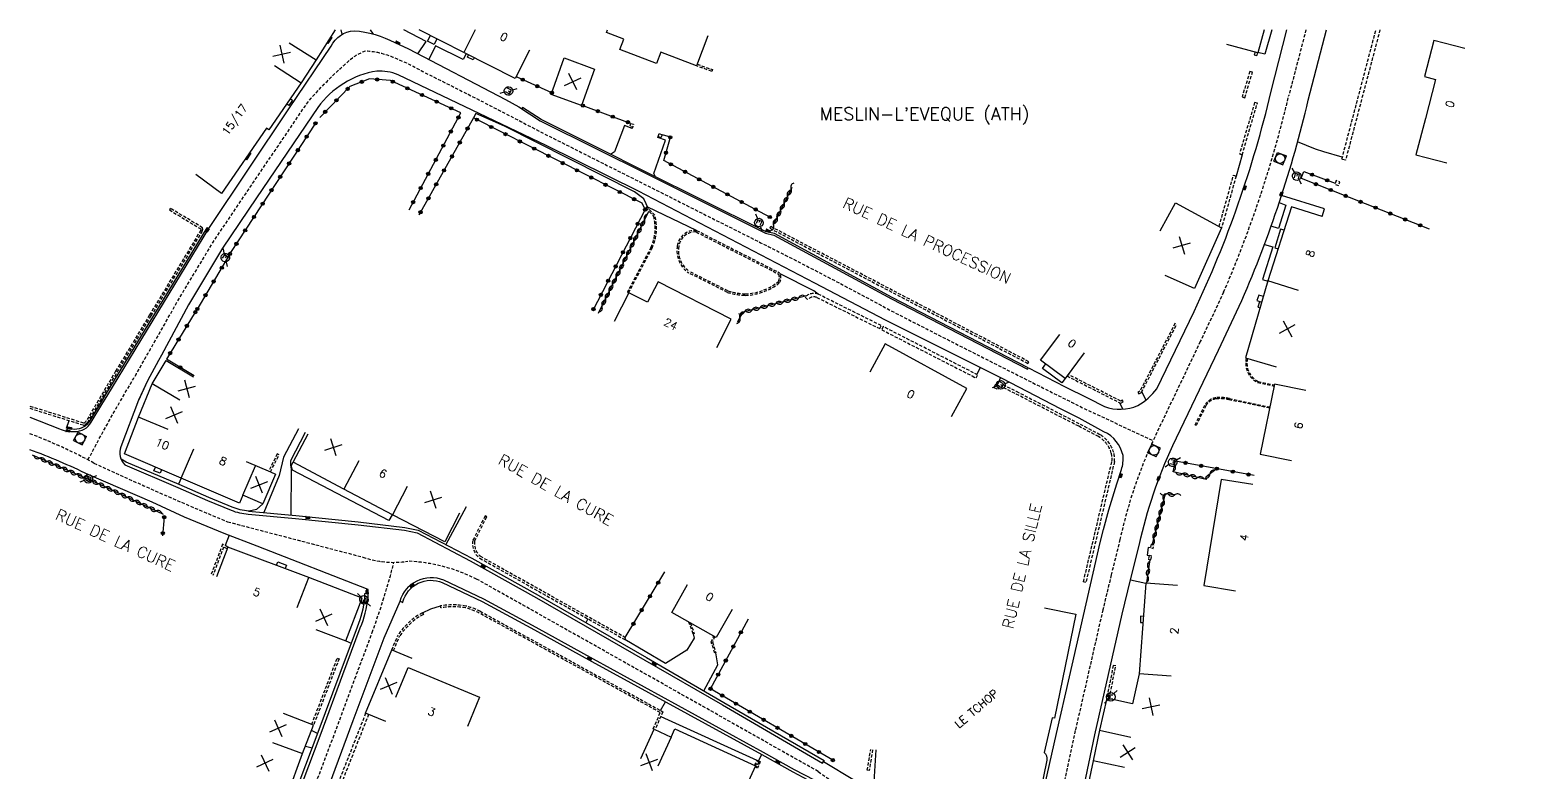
# Model space of a CAD drawing. Header units: millimetres. Extents: x 113000 to 114000, y 148263 to 149000.
# Drawn here: x 113000 to 113232.5, y 148884.1 to 149000 of the extents above; entities that cross this region are included whole.
import ezdxf
from ezdxf.enums import TextEntityAlignment as Align

# ---------------------------------------------------------------- set-up
doc = ezdxf.new("R2010")
doc.units = ezdxf.units.MM
doc.linetypes.add('DASHED', pattern=[0.75, 0.5, -0.25])
doc.layers.get('0').update_dxf_attribs({"linetype": 'CONTINUOUS'})
for name, color, linetype in [('W0001', 6, 'DASHED'), ('W0008', 7, 'CONTINUOUS'), ('W0100', 7, 'CONTINUOUS'), ('W0112', 1, 'DASHED'), ('W0211', 2, 'CONTINUOUS'), ('W0310', 3, 'CONTINUOUS'), ('W0322', 7, 'CONTINUOUS'), ('W0334', 7, 'CONTINUOUS'), ('W0400', 7, 'CONTINUOUS'), ('W0420', 7, 'CONTINUOUS'), ('W0471', 7, 'CONTINUOUS'), ('W0980', 7, 'CONTINUOUS'), ('W0984', 7, 'CONTINUOUS'), ('W0989', 7, 'CONTINUOUS'), ('W0991', 7, 'CONTINUOUS'), ('W1102', 7, 'CONTINUOUS')]:
    doc.layers.add(name, color=color, linetype=linetype)
doc.styles.get("Standard").update_dxf_attribs({"font": 'romans.shx', "width": 0.85})

# ---------------------------------------------------------------- blocks, each defined once
blk = doc.blocks.new('t991o')
at = {"color": 0, "linetype": 'Continuous'}
for p, q in [((-1, 1), (1, -1)), ((-1, -1), (1, 1))]:
    blk.add_line(p, q, dxfattribs=at)
blk = doc.blocks.new('t322o')
at = {"color": 0, "linetype": 'Continuous'}
for radius in [0.25, 0.15]:
    blk.add_circle((0, 0), radius, dxfattribs=at)
blk = doc.blocks.new('t310o')
at = {"color": 0, "linetype": 'Continuous'}
for centre, start, end in [((-0.5, 0.38), 216.8699, 323.1304), ((0.5, -0.37), 36.8699, 143.1303)]:
    blk.add_arc(centre, 0.625, start, end, dxfattribs=at)
blk = doc.blocks.new('T400')
for p, q in [((-0.15, 0.3), (0.15, 0.3)), ((-0.15, -0.25), (-0.15, 0.3)), ((-0.15, 0.15), (0.15, 0.15)), ((-0.15, 0), (0.15, 0)), ((0.15, 0.3), (0.15, -0.25)), ((-0.15, -0.15), (0.15, -0.15)), ((-0.15, -0.25), (-0.15, -0.3)), ((-0.15, -0.3), (0.15, -0.3)), ((0.15, -0.3), (0.15, -0.25))]:
    blk.add_line(p, q)
blk = doc.blocks.new('T471')
for p, q in [((-0.333334, 0.333334), (-0.333334, -0.333334)), ((-0.333334, 0.333334), (0.333334, 0.333334)), ((-0.333334, 0), (0, 0)), ((0.500001, 0.500001), (1.000002, 1.000002)), ((-0.500001, -0.500001), (-1.000002, -1.000002)), ((-0.333334, -0.333334), (0.333334, -0.333334))]:
    blk.add_line(p, q)
blk.add_ellipse((0, 0), major_axis=(0.471405, 0.471405), ratio=1, start_param=5.4977871438, end_param=11.780972451)
blk = doc.blocks.new('T420')
for p, q in [((0.75, 0.75), (-0.75, 0.75)), ((-0.75, 0.75), (-0.75, -0.75)), ((0.75, 0.75), (0.75, -0.75)), ((0.75, -0.75), (-0.75, -0.75))]:
    blk.add_line(p, q)
blk.add_ellipse((0, 0), major_axis=(-0.53, 0.53), ratio=1, start_param=3.926991, end_param=10.210176)

msp = doc.modelspace()

# ---------------------------------------------------------------- linework, layer by layer
at = {"layer": 'W0001'}
for points in [[(113199.3, 149000), (113196.63, 148989.76, -0.044174), (113186.45, 148959.04), (113182.8, 148951.32), (113175.69, 148936.42, 0.055945), (113170.26, 148920.42), (113168.89, 148914.89), (113167.58, 148909.45), (113163.28, 148890.58), (113161.38, 148881.64), (113159.7, 148873.75, 0.340955)], [(113000, 148936.95, -0.032732), (113010.03, 148932.36, 0.01085), (113030.9, 148923.19), (113052.04, 148917.67, 0.124071), (113059.03, 148917.03, -0.105841), (113069.79, 148914.24, -0.000615), (113123.14, 148884.19, 0.03324), (113134.72, 148876.94), (113165.96, 148872.95), (113182.81, 148870.88), (113223.04, 148865.91), (113246.95, 148863), (113284.05, 148858.43), (113308.66, 148855.41), (113343.93, 148851.08), (113345.41, 148850.87)], [(113035.37, 148846.02, -0.021653), (113036.63, 148854.83, -0.040464), (113041.78, 148874.67), (113047.37, 148889.48), (113050.78, 148898.67), (113053.48, 148905.89, 0.022289), (113056.88, 148916.85)]]:
    msp.add_lwpolyline(points, format="xyb", dxfattribs=at)
at = {"layer": 'W0001', "flags": 128}
msp.add_lwpolyline([(113009.09, 148932.86, -0.014557), (113016.21, 148945.52, 0.001222), (113023.27, 148957.95), (113028.63, 148966.83), (113033.94, 148974.73), (113043.55, 148988.88, -0.035671), (113050.38, 148995.62, -0.06584), (113052.43, 148996.71, -0.101604), (113057.26, 148995.49, -0.040455), (113061.36, 148993.49, -0.005906), (113080.18, 148983.85), (113114.14, 148966.76, -0.008517), (113134.43, 148956.18, 0.002967), (113164.59, 148940.91), (113175.43, 148935.85)], format="xyb", dxfattribs=at)
at = {"layer": 'W0008'}
for points in [[(113000, 148939.51), (113004.64, 148937.68, 0.11491), (113007, 148937.3, 0.283805), (113009.61, 148938.74), (113011.42, 148941.76), (113012.01, 148942.74), (113027.94, 148968.95), (113040.48, 148987.65), (113047.07, 148997.42, -0.27262), (113050.65, 148999.86, -0.099614), (113057, 148997.99), (113059.13, 148997.01), (113074.27, 148989.14), (113076.38, 148987.98), (113079.73, 148985.78), (113088.59, 148981.35), (113096.16, 148977.59), (113114.17, 148968.63), (113114.92, 148968.25), (113116.22, 148967.96), (113134.57, 148958), (113149.55, 148950.25), (113155.84, 148947.01), (113155.95, 148947.21), (113161.57, 148944.3), (113165.31, 148942.48), (113167.83, 148941.16, 0.184754), (113173.06, 148941.34, 0.102598), (113176.02, 148943.96), (113181.84, 148956.03, 0.05255), (113193.83, 148990.22), (113196.31, 149000)], [(113346.48, 148854.15), (113340.4, 148854.65), (113333.4, 148855.51), (113309.04, 148858.51), (113284.43, 148861.53), (113247.33, 148866.11), (113223.41, 148869.02), (113183.19, 148873.98), (113166.25, 148876.07, -0.0692), (113165.08, 148876.3, -0.32237), (113163.92, 148878.53), (113164.44, 148880.99), (113166.33, 148889.91), (113170.62, 148908.74), (113171.92, 148914.15), (113173.31, 148919.71, -0.056096), (113178.52, 148935.09), (113185.62, 148949.97), (113189.3, 148957.75, 0.044195), (113199.67, 148989.01), (113202.53, 149000)], [(113158.54, 148882.08), (113160.35, 148890.15), (113162.36, 148898.96), (113167.17, 148919.96), (113167.69, 148921.98), (113168.53, 148925.03), (113169.77, 148929.1), (113170.5, 148931.34, 0.087405), (113170.74, 148933.53, 0.234499), (113167.76, 148937.25), (113163.86, 148939.34), (113160.96, 148940.82), (113151.87, 148945.54), (113133.66, 148954.69), (113122.61, 148960.45), (113095.07, 148974.78), (113080.63, 148981.92), (113057.51, 148992.98, 0.109008), (113054.2, 148993.55, 0.199819), (113044.99, 148987.87), (113035.4, 148973.75), (113030.11, 148965.89), (113024.8, 148957.08), (113020.58, 148949.2), (113020.12, 148948.39), (113018.4, 148945.19), (113017, 148942.18), (113014.21, 148934.9, 0.279352), (113014.85, 148932.07), (113023.14, 148928.54), (113027.77, 148926.53), (113031.44, 148925, 0.078647), (113034.12, 148924.38), (113041.51, 148923.71), (113051.26, 148922.73), (113058.51, 148921.86), (113060.48, 148921.46), (113068.8, 148917.09), (113079.16, 148911.31), (113096.08, 148901.58), (113108.18, 148894.59), (113123.82, 148885.5), (113123.98, 148885.78), (113128.79, 148882.86, 0.234668)], [(113029.12, 148853.96, 0.2175), (113030.85, 148853.95, 0.081594), (113032.6, 148856.14), (113037.64, 148869.38), (113045.49, 148890.18), (113048.9, 148899.37), (113051.62, 148906.63, 0.069526), (113052.84, 148911.33), (113052.83, 148912.6), (113035.51, 148919.38), (113030.36, 148921.38), (113024.17, 148923.93), (113019.09, 148926.23), (113009.2, 148930.51, 0.02844), (113000, 148934.43)], [(113045.93, 148879.79), (113050.51, 148892.18), (113055.35, 148905.05), (113057.85, 148910.82, -0.450876), (113064.61, 148914.11), (113070.85, 148911.15), (113079.01, 148906.72), (113087.97, 148901.78), (113114.52, 148887.24), (113119.37, 148884.52), (113122.49, 148882.88)]]:
    msp.add_lwpolyline(points, format="xyb", dxfattribs=at)
for points in [[(113048.78, 148999.29), (113048.64, 149000)], [(113053.7, 148999.3), (113053.19, 149000)], [(113041.96, 148937.69), (113039.64, 148933.27), (113038.96, 148930.4), (113036.55, 148924.62)], [(113043.03, 148937.12), (113040.71, 148932.72), (113040.7, 148932.05), (113040.81, 148931.4), (113040.79, 148924.24)]]:
    msp.add_lwpolyline(points, dxfattribs=at)
at = {"layer": 'W0008', "flags": 128}
msp.add_lwpolyline([(113064.98, 148919.61), (113068.21, 148925.56)], dxfattribs=at)
at = {"layer": 'W0100'}
for points in [[(113047.69, 149000), (113044.73, 148995.29), (113042.41, 148991.71), (113037.34, 148984.37), (113036.96, 148984.63), (113029.93, 148974.44), (113025.92, 148977.43)], [(113046.99, 148998.9), (113047.15, 148998.8), (113046.55, 148997.85), (113046.4, 148997.94)], [(113078.06, 148996.84), (113075.81, 148992.38), (113067.78, 148996.44), (113060.79, 149000)], [(113105.89, 148999.05), (113104.12, 148994.37), (113098.54, 148996.49), (113097.87, 148994.73), (113092.15, 148996.9), (113092.77, 148998.54), (113090.05, 148999.58), (113090.21, 149000)], [(113192.76, 149000), (113191.79, 148996.39), (113186.96, 148997.7)], [(113224.09, 148997.08), (113219.25, 148998.33), (113217.8, 148992.72), (113219.55, 148992.26), (113217.97, 148986.17), (113216.47, 148980.5), (113221.31, 148979.21)], [(113178.95, 148972.98), (113186.13, 148969.06), (113181.9, 148959.61), (113177.34, 148961.65)], [(113201.82, 148970.87), (113197.06, 148972.38), (113193.37, 148960.78), (113189.86, 148948.76), (113194.65, 148947.36)], [(113107.29, 148950.38), (113109.56, 148954.84), (113098.12, 148960.66), (113096.48, 148957.45), (113093.56, 148958.94), (113091.29, 148954.48)], [(113164.69, 148949.58), (113161.69, 148945.58), (113157.87, 148948.44), (113160.86, 148952.44)], [(113143.95, 148939.62), (113146.35, 148944.01), (113133.6, 148950.96), (113131.21, 148946.57)], [(113033.81, 148932.59), (113037.58, 148930.98), (113038.4, 148930.61), (113036.41, 148925.99), (113033.3, 148927.32), (113032.77, 148926.09), (113023.65, 148930), (113014.8, 148933.77), (113016.98, 148939.52), (113019.13, 148944.75), (113021.3, 148948.38), (113025.59, 148945.81)], [(113199.29, 148943.68), (113194.39, 148944.69), (113192.14, 148933.75), (113197.03, 148932.74)], [(113067.1, 148924.51), (113064.81, 148920.07), (113056.65, 148924.27), (113049.05, 148928.3), (113041.13, 148932.48), (113043.46, 148936.9)], [(113191, 148929), (113186.06, 148929.8), (113183.36, 148913.22), (113188.3, 148912.42)], [(113044.7, 148906.36), (113049.38, 148904.59), (113051.9, 148911.24), (113043.56, 148914.49), (113030.94, 148919.25), (113029.18, 148914.57)], [(113109.67, 148909.5), (113107.22, 148905.14), (113100.25, 148909.05), (113102.7, 148913.41)], [(113179.26, 148913.24), (113174.28, 148913.6), (113173.25, 148899.45), (113172.21, 148894.77), (113168.2, 148895.66), (113167.08, 148890.63), (113166.06, 148885.87), (113164.76, 148879.74), (113164.79, 148879.45), (113166.31, 148877.26), (113166.61, 148877.1), (113176.24, 148875.84), (113176.33, 148876.73), (113181.41, 148876.21), (113181.34, 148875.54), (113198.81, 148873.41), (113199.41, 148878.37)], [(113055.6, 148891.99), (113052.45, 148893.29), (113056.53, 148903.19), (113059.69, 148901.89)], [(113057.18, 148895.82), (113059.09, 148900.44), (113070.25, 148895.83), (113068.34, 148891.21)], [(113021.15, 148866.96), (113018.77, 148862.56), (113030.87, 148856.02), (113036.69, 148871.17), (113040.27, 148880.55), (113042.61, 148887.01), (113044.32, 148891.45), (113039.65, 148893.24)], [(113095.43, 148886.25), (113097.5, 148890.8), (113100.17, 148889.58), (113100.75, 148890.85), (113113.33, 148885.11), (113111.65, 148881.43), (113116.78, 148879.09), (113114.71, 148874.54)]]:
    msp.add_lwpolyline(points, dxfattribs=at)
msp.add_lwpolyline([(113088.21, 148993.86), (113086.16, 148988.17), (113081.41, 148989.91), (113083.46, 148995.6)], close=True, dxfattribs=at)
msp.add_lwpolyline([(113158.47, 148909.76), (113163.36, 148908.75), (113160.02, 148892.53), (113159.68, 148892.57), (113158.4, 148887.19, -0.284153), (113158.82, 148885.95), (113157.77, 148880.88), (113131.85, 148882.6), (113132.18, 148887.59)], format="xyb", dxfattribs=at)
at = {"layer": 'W0112'}
for points in [[(113210.86, 149000), (113205.49, 148979.64), (113204.91, 148979.8), (113210.24, 149000)], [(113191.37, 148996.51), (113191.24, 148996.09), (113191.65, 148995.96), (113191.79, 148996.39)], [(113104.22, 148994.65), (113106.6, 148993.78), (113106.5, 148993.5), (113104.12, 148994.37)], [(113185.74, 148969.27), (113187.98, 148977.28), (113188.39, 148977.16), (113186.13, 148969.06)], [(113000, 148940.91), (113008.38, 148938.29), (113008.63, 148938.28), (113009.02, 148938.66), (113010.98, 148942.01), (113013.67, 148946.56), (113018.97, 148955.32), (113027, 148968.6), (113027.05, 148968.88), (113026.99, 148969.09), (113021.96, 148972.13), (113021.81, 148971.87), (113026.73, 148968.9), (113026.74, 148968.86), (113026.71, 148968.71), (113018.71, 148955.48), (113013.41, 148946.71), (113010.72, 148942.16), (113008.78, 148938.85), (113008.51, 148938.58), (113008.43, 148938.59), (113000, 148941.23)], [(113178.87, 148954.18), (113173.38, 148943.6), (113173.03, 148943.41), (113173.18, 148943.14), (113173.6, 148943.38), (113179.14, 148954.04)], [(113161.97, 148945.95), (113170.37, 148941.7), (113170.78, 148941.9), (113170.64, 148942.17), (113170.38, 148942.04), (113162.15, 148946.19)], [(113037.58, 148930.98), (113038.93, 148933.65), (113038.66, 148933.78), (113037.3, 148931.1)], [(113030.94, 148919.25), (113030.11, 148919.67), (113028.31, 148914.9)], [(113030.84, 148918.97), (113030.27, 148919.25), (113028.59, 148914.79)], [(113103.15, 148907.42), (113103.76, 148905.76), (113103.62, 148905.7), (113102.95, 148907.53)], [(113106.95, 148905.29), (113106.61, 148904.42), (113107.14, 148902.72), (113106.98, 148902.67), (113106.43, 148904.42), (113106.8, 148905.37)], [(113044.04, 148891.56), (113048.03, 148901.92), (113048.31, 148901.81), (113044.32, 148891.45)], [(113168.58, 148895.57), (113169.6, 148900.69), (113169.21, 148900.76), (113168.2, 148895.66)], [(113131.63, 148887.6), (113131.09, 148884.34), (113130.8, 148884.39), (113131.33, 148887.65)], [(113113.21, 148885.17), (113113.57, 148885.97), (113114.09, 148885.76), (113113.63, 148884.73), (113113.24, 148884.91)]]:
    msp.add_lwpolyline(points, dxfattribs=at)
for points in [[(113190.94, 148993.36), (113190.53, 148993.48), (113189.34, 148989.52), (113189.76, 148989.4)], [(113191.29, 148988.65), (113188.93, 148980.61), (113189.34, 148980.49), (113191.71, 148988.52)], [(113098.57, 148983.15), (113098.12, 148983.33), (113098.3, 148983.79), (113098.76, 148983.61)], [(113156.02, 148948.18), (113115.7, 148969.29), (113115.56, 148969.03), (113155.88, 148947.91)], [(113133.05, 148953.16), (113147.16, 148945.96), (113147.78, 148945.64), (113148.03, 148946.11), (113147.4, 148946.44), (113133.3, 148953.65)], [(113151.44, 148944.36), (113150.81, 148944.66), (113150.58, 148944.17), (113151.21, 148943.87)], [(113174.81, 148917.92), (113174.67, 148917.33), (113175.08, 148917.24), (113175.21, 148917.82)], [(113113.33, 148885.05), (113113.65, 148885.76), (113113.87, 148885.67), (113113.55, 148884.95)]]:
    msp.add_lwpolyline(points, close=True, dxfattribs=at)
at = {"layer": 'W0112', "flags": 128}
for points in [[(113093.88, 148985.39), (113094.31, 148985.24), (113094.14, 148984.77), (113093.71, 148984.93)], [(113204.01, 148976.46), (113203.8, 148975.88), (113204.37, 148975.68), (113204.58, 148976.25)], [(113175.15, 148919.71), (113175.02, 148919.13), (113175.42, 148919.04), (113175.56, 148919.61)]]:
    msp.add_lwpolyline(points, close=True, dxfattribs=at)
at = {"layer": 'W0112'}
for points in [[(113096.22, 148972.18), (113097.41, 148970.93, -0.17831), (113097, 148966.02), (113093.34, 148959.05), (113093.53, 148958.95), (113097.18, 148965.92, 0.180355), (113097.6, 148971.04), (113096.38, 148972.33)], [(113104.06, 148968.43), (113116.94, 148961.87, -0.245336), (113116.91, 148960.68, -0.162822), (113111.74, 148958.78, -0.060155), (113109.03, 148959.22), (113103.04, 148962.25, -0.293634), (113101.36, 148966.18, -0.400066)], [(113121.49, 148957.88, -0.305494), (113122.9, 148958.22), (113132.74, 148953.34), (113132.97, 148953.82), (113123.12, 148958.72, 0.309922), (113121.09, 148958.25)], [(113164.56, 148913.82), (113169, 148932.65, 0.093444), (113168.9, 148933.9, 0.191353), (113166.93, 148936.48), (113163.83, 148938.09), (113153.88, 148943.21), (113151.79, 148944.26), (113151.97, 148944.61), (113154.06, 148943.56), (113164.02, 148938.44), (113167.12, 148936.82, -0.192065), (113169.28, 148934, -0.095269), (113169.39, 148932.58), (113164.95, 148913.73)], [(113071.11, 148924.11), (113069.18, 148920.25, 0.272022), (113070.28, 148917.49), (113092.91, 148904.81), (113093.06, 148905.07), (113070.45, 148917.75, -0.265117), (113069.47, 148920.16), (113071.37, 148923.97)]]:
    msp.add_lwpolyline(points, format="xyb", close=True, dxfattribs=at)
for points in [[(113104.13, 148968.67), (113117.11, 148962.05, -0.268601), (113117.1, 148960.52, -0.164398), (113111.74, 148958.54, -0.060822), (113108.95, 148959), (113102.91, 148962.04, -0.294254), (113101.12, 148966.22, -0.404663), (113104.13, 148968.67)], [(113189.97, 148948.73, 0.343252), (113191.77, 148944.93), (113194.32, 148944.37)], [(113190.15, 148948.67, 0.340231), (113191.83, 148945.1), (113194.36, 148944.55)], [(113193.61, 148940.93), (113187.31, 148942.23, 0.090096), (113185.26, 148942.38, 0.228422), (113183.67, 148941.31), (113182.16, 148938.23), (113181.99, 148938.31), (113183.51, 148941.39, -0.22951), (113185.24, 148942.56, -0.090221), (113187.35, 148942.41), (113193.65, 148941.11)], [(113097.5, 148890.8), (113097.38, 148890.86), (113098.47, 148893.4), (113070.2, 148908.94, 0.05258), (113068.05, 148909.74, 0.087257), (113064.19, 148909.74), (113064.14, 148910.04, -0.08751), (113068.11, 148910.03, -0.052976), (113070.34, 148909.21), (113098.86, 148893.53), (113097.65, 148890.73)], [(113056.53, 148903.19), (113057.5, 148905.45, -0.133315), (113061.33, 148908.98), (113061.47, 148908.71)], [(113056.81, 148903.07), (113057.76, 148905.31, -0.132693), (113061.47, 148908.71, -0.132693)], [(113052.45, 148893.29), (113046.84, 148879.06), (113045.93, 148879.35), (113043.24, 148870.51), (113042.31, 148867.24), (113041.01, 148855.19), (113041.01, 148854.31), (113041.04, 148853.51), (113049, 148817.84, 0.139788), (113049.5, 148816.64), (113054.16, 148813.08), (113054.84, 148813.04)], [(113052.91, 148893.1), (113047.13, 148878.44), (113046.15, 148878.76), (113043.72, 148870.38), (113042.8, 148867.15), (113041.51, 148855.16), (113041.51, 148854.32), (113041.54, 148853.58), (113049.5, 148817.92, 0.135117), (113049.85, 148816.99), (113054.34, 148813.57), (113054.91, 148813.54)]]:
    msp.add_lwpolyline(points, format="xyb", dxfattribs=at)
at = {"layer": 'W0211'}
msp.add_lwpolyline([(113096.65, 148972.04), (113095.92, 148973.6), (113094.45, 148974.71), (113074.16, 148984.94), (113069.67, 148986.91), (113069.29, 148986.24)], dxfattribs=at)
at = {"layer": 'W0310'}
for points in [[(113116.16, 148969.55), (113119.05, 148975.45)], [(113088.82, 148955.74), (113096.69, 148971.69)], [(113121.35, 148958.48), (113111.36, 148955.91), (113110.49, 148954.29)], [(113020.89, 148924.35), (113011.01, 148929), (113000.41, 148933.61)], [(113185.29, 148931.38), (113183.66, 148930.14), (113183.71, 148929.79), (113178.55, 148930.99), (113178.95, 148932.66)], [(113178.79, 148927.37), (113177.32, 148927.57), (113175.29, 148919.68)], [(113174.9, 148917.28), (113174.4, 148913.67)]]:
    msp.add_lwpolyline(points, dxfattribs=at)
at = {"layer": 'W0322'}
for points in [[(113059.23, 148971.89), (113067.33, 148987.05), (113056.33, 148992.06), (113053.04, 148992.35), (113049.99, 148991.12), (113045.28, 148986.32)], [(113081.54, 148990.17), (113076.12, 148992.6)], [(113086.37, 148988.16), (113093.75, 148985.44)], [(113044.61, 148985.4), (113031.37, 148965.21)], [(113096.1, 148971.92), (113095.64, 148972.91), (113069.29, 148986.24), (113060.77, 148971.04)], [(113115.58, 148970.77), (113099.04, 148979.58), (113100.04, 148983.25), (113098.82, 148983.62)], [(113198.53, 148976.82), (113198.95, 148977.85), (113203.86, 148976.04)], [(113198.53, 148976.82), (113218.57, 148968.91)], [(113096.1, 148971.92), (113087.92, 148956.18)], [(113031.27, 148965.01), (113026.09, 148956.29)], [(113025.85, 148955.91), (113021.37, 148948.6)], [(113191.22, 148930.4), (113178.95, 148932.66)], [(113021, 148923.9), (113020.75, 148920.97)], [(113092.97, 148905.12), (113099.18, 148915.39)], [(113106.32, 148897.12), (113112.22, 148908.06)], [(113125.41, 148885.98), (113106.32, 148897.12)]]:
    msp.add_lwpolyline(points, dxfattribs=at)
at = {"layer": 'W0322', "flags": 128}
msp.add_lwpolyline([(113025.68, 148945.95), (113021.37, 148948.6)], dxfattribs=at)
at = {"layer": 'W0334'}
for points in [[(113060.62, 148996.23), (113061.88, 148998.19), (113058.43, 149000)], [(113063.59, 148998.58), (113063.13, 148997.69), (113062.12, 148998.22), (113062.56, 148999.1)], [(113193.95, 149000), (113192.86, 148996.17), (113191.8, 148996.46)], [(113068.15, 148996.26), (113067.69, 148995.35), (113063.38, 148997.49), (113062.34, 148995.34)], [(113069.38, 148995.63), (113069.22, 148995.33), (113068.35, 148995.72), (113068.52, 148996.07)], [(113040.7, 148989.23), (113041.02, 148989), (113040.44, 148988.18), (113040.13, 148988.4)], [(113155.94, 148947.21), (113149.65, 148950.45), (113134.67, 148958.2), (113116.3, 148968.17), (113115, 148968.47), (113114.27, 148968.83), (113096.26, 148977.79), (113088.69, 148981.55), (113079.85, 148985.98), (113076.95, 148987.87), (113076.86, 148987.71)], [(113094.14, 148984.77), (113094.06, 148984.58), (113092.87, 148985.04), (113091.34, 148980.96), (113090.7, 148980.55)], [(113097.74, 148977.06), (113097.48, 148977.57), (113099.28, 148982.75), (113098.06, 148983.16), (113098.12, 148983.33)], [(113204.98, 148980.09), (113202.09, 148980.94), (113200.78, 148981.34), (113198, 148982.5)], [(113034.36, 148980.85), (113034.51, 148980.75), (113033.87, 148979.71), (113033.66, 148979.85)], [(113189.34, 148980.49), (113188.39, 148977.16)], [(113195.13, 148973.02), (113196.14, 148972.63), (113195.03, 148968.99), (113193.86, 148969.34)], [(113201.82, 148970.87), (113202.2, 148972.05), (113195.5, 148974.15)], [(113104.13, 148968.67), (113096.54, 148972.28)], [(113195.89, 148968.72), (113195.34, 148968.89), (113194.45, 148965.98), (113194.97, 148965.81)], [(113192.82, 148966.48), (113194.11, 148966.13), (113192.51, 148961.02), (113193.37, 148960.77)], [(113123.12, 148958.72), (113122.45, 148959.24), (113117.18, 148961.92)], [(113192.66, 148958.35), (113191.92, 148958.57), (113191.65, 148957.71), (113192.41, 148957.49)], [(113192.39, 148957.43), (113192.05, 148957.53), (113191.8, 148956.67), (113192.14, 148956.57)], [(113148.4, 148947.29), (113147.92, 148946.17)], [(113161.69, 148945.58), (113161.17, 148944.87), (113158.15, 148947.12), (113158.68, 148947.83)], [(113018.35, 148945.1), (113016.96, 148942.1)], [(113151.58, 148945.69), (113151.09, 148944.53)], [(113173.65, 148943.48), (113174.29, 148942.18)], [(113170.72, 148940.78), (113170.26, 148941.76)], [(113020.58, 148931.31), (113020.35, 148930.78), (113019.38, 148931.15), (113019.62, 148931.72)], [(113056.6, 148924.29), (113056.08, 148923.4), (113041.04, 148931.26), (113040.81, 148931.93), (113041.13, 148932.48)], [(113023.66, 148929.99), (113023.23, 148929.04)], [(113031.13, 148921.08), (113030.49, 148919.48)], [(113038.51, 148916.39), (113038.72, 148916.94), (113040.09, 148916.43), (113039.88, 148915.88)], [(113175.02, 148919.13), (113174.67, 148919.18), (113174.49, 148917.96), (113174.81, 148917.92)], [(113171.92, 148914.14), (113174.28, 148913.6)], [(113061.33, 148908.98), (113062.65, 148909.59), (113064.14, 148910.04)], [(113087.15, 148908.04), (113086.85, 148907.42)], [(113173.9, 148908.39), (113173.47, 148908.43), (113173.44, 148907.47), (113173.83, 148907.44)], [(113103.62, 148905.7), (113103.75, 148905.03), (113102.63, 148903.13), (113099.26, 148901.08), (113092.91, 148904.81)], [(113049.38, 148904.59), (113050.2, 148904.22)], [(113105.28, 148896.8), (113107.46, 148900.86), (113107.14, 148902.72)], [(113098.52, 148893.72), (113099.29, 148895.08)], [(113098.54, 148892.8), (113113.57, 148885.97)], [(113044.95, 148890.12), (113043.99, 148890.6)], [(113044.08, 148887.82), (113043.04, 148888.12)], [(113113.79, 148885.88), (113114.33, 148886.85)]]:
    msp.add_lwpolyline(points, dxfattribs=at)
for points in [[(113027.93, 148968.93), (113027.67, 148969.09), (113011.74, 148942.9), (113011.16, 148941.91), (113009.35, 148938.9, -0.261132), (113007, 148937.61), (113005.73, 148937.82), (113006.14, 148938.99)], [(113036.41, 148925.99), (113035.41, 148925.08), (113034.28, 148924.86), (113034.16, 148924.87, -0.078572), (113031.63, 148925.46), (113027.97, 148926.99), (113023.33, 148929), (113015.06, 148932.52), (113014.27, 148932.96)]]:
    msp.add_lwpolyline(points, format="xyb", dxfattribs=at)
at = {"layer": 'W0334', "flags": 128}
msp.add_lwpolyline([(113034.16, 148924.87), (113041.56, 148924.17), (113051.31, 148923.19), (113058.58, 148922.32), (113060.64, 148921.89), (113069.02, 148917.49), (113079.39, 148911.71), (113096.31, 148901.98), (113108.41, 148894.99), (113124.05, 148885.9), (113123.98, 148885.78)], dxfattribs=at)
for points in [[(113057.84, 148910.79), (113058.24, 148910.61), (113058.27, 148910.67, -0.45216), (113064.43, 148913.71), (113070.65, 148910.76), (113078.8, 148906.34), (113087.76, 148901.39), (113114.31, 148886.86), (113119.16, 148884.14), (113122.28, 148882.49), (113122.35, 148882.63)], [(113025.7, 148856), (113025.93, 148856.37), (113029.35, 148854.39, 0.201994), (113030.58, 148854.36, 0.078059), (113032.16, 148856.34), (113037.19, 148869.55), (113045.04, 148890.35), (113048.45, 148899.54), (113051.17, 148906.81, 0.069093), (113052.35, 148911.36), (113052.35, 148912.01), (113052.83, 148912.02)]]:
    msp.add_lwpolyline(points, format="xyb", dxfattribs=at)
at = {"layer": 'W1102'}
for p, q in [((113069.58, 149000), (113067.78, 148996.44)), ((113040.5, 148997.94), (113044.73, 148995.29)), ((113038.22, 148994.44), (113042.41, 148991.71)), ((113198.14, 148959.27), (113193.37, 148960.78)), ((113023.46, 148942.15), (113019.13, 148944.75)), ((113021.6, 148937.62), (113016.98, 148939.52)), ((113051.4, 148932.72), (113049.05, 148928.3)), ((113058.94, 148928.72), (113056.65, 148924.27)), ((113041.74, 148909.83), (113043.56, 148914.49)), ((113178.24, 148899.08), (113173.25, 148899.45)), ((113037.92, 148888.72), (113042.61, 148887.01)), ((113170.94, 148884.81), (113166.06, 148885.87))]:
    msp.add_line(p, q, dxfattribs=at)
at = {"layer": 'W1102', "flags": 128}
for points in [[(113176.55, 148968.59), (113178.95, 148972.98)], [(113023.65, 148930), (113025.62, 148934.6)], [(113033.3, 148927.32), (113035.26, 148931.92)], [(113100.17, 148889.58), (113098.1, 148885.04)], [(113167.08, 148890.63), (113171.97, 148889.57)]]:
    msp.add_lwpolyline(points, dxfattribs=at)

# ---------------------------------------------------------------- block references
at = {"layer": 'W0310'}
for p, rotation in [((113118.36, 148974.04), 63.8839202229012), ((113118.91, 148975.16), 63.8839202229012), ((113117.26, 148971.8), 63.8839202229012), ((113117.81, 148972.92), 63.8839202229012), ((113096.01, 148970.31), 63.71854464446432), ((113116.16, 148969.55), 63.8839202229012), ((113116.71, 148970.68), 63.8839202229012), ((113094.91, 148968.07), 63.71854464446432), ((113095.46, 148969.19), 63.71854464446432), ((113093.24, 148964.71), 63.71854464446432), ((113093.8, 148965.83), 63.71854464446432), ((113094.35, 148966.95), 63.71854464446432), ((113092.14, 148962.47), 63.71854464446432), ((113092.69, 148963.59), 63.71854464446432), ((113091.03, 148960.22), 63.71854464446432), ((113091.58, 148961.34), 63.71854464446432), ((113089.92, 148957.98), 63.71854464446432), ((113090.48, 148959.1), 63.71854464446432), ((113089.37, 148956.86), 63.71854464446432), ((113111.63, 148955.98), 194.450870693608), ((113112.84, 148956.29), 194.450870693608), ((113114.05, 148956.6), 194.450870693608), ((113115.26, 148956.91), 194.450870693608), ((113116.47, 148957.22), 194.450870693608), ((113117.69, 148957.54), 194.450870693608), ((113118.9, 148957.85), 194.450870693608), ((113120.11, 148958.16), 194.450870693608), ((113110.9, 148955.05), 241.627105987621), ((113001.54, 148933.12), 156.501868869762), ((113002.68, 148932.62), 156.501868869762), ((113003.83, 148932.12), 156.501868869762), ((113004.98, 148931.62), 156.501868869762), ((113006.12, 148931.12), 156.501868869762), ((113007.27, 148930.62), 156.501868869762), ((113178.8, 148932.02), 76.4634234116135), ((113179.96, 148930.66), 166.963540170159), ((113181.18, 148930.38), 166.963540170159), ((113184.3, 148930.62), 217.188247849391), ((113008.41, 148930.13), 156.501868869762), ((113009.56, 148929.63), 156.501868869762), ((113010.71, 148929.13), 156.501868869762), ((113011.84, 148928.61), 154.800328848553), ((113012.97, 148928.07), 154.800328848553), ((113182.39, 148930.1), 166.963540170159), ((113014.1, 148927.54), 154.800328848553), ((113015.24, 148927.01), 154.800328848553), ((113016.37, 148926.48), 154.800328848553), ((113017.5, 148925.95), 154.800328848553), ((113176.75, 148925.37), 255.589129646719), ((113177.55, 148927.54), 172.222660707071), ((113177.07, 148926.58), 255.589129646719), ((113178.79, 148927.37), 172.222660707071), ((113018.63, 148925.41), 154.800328848553), ((113019.76, 148924.88), 154.800328848553), ((113176.13, 148922.95), 255.589129646719), ((113176.44, 148924.16), 255.589129646719), ((113175.51, 148920.53), 255.589129646719), ((113175.82, 148921.74), 255.589129646719), ((113174.71, 148915.96), 262.160378444004), ((113174.54, 148914.72), 262.160378444004)]:
    msp.add_blockref('t310o', p, dxfattribs=dict(at, rotation=rotation))
at = {"layer": 'W0322'}
for p, rotation in [((113051.85, 148991.87), 201.9217983102), ((113054.26, 148992.24), 175.043094129518), ((113056.71, 148991.89), 155.522425106678), ((113076.98, 148992.22), 155.799058086391), ((113079.26, 148991.19), 155.799058086391), ((113047.89, 148988.99), 225.514676648519), ((113049.64, 148990.77), 225.514676648519), ((113058.99, 148990.85), 155.522425106678), ((113061.26, 148989.81), 155.522425106678), ((113063.54, 148988.78), 155.522425106678), ((113081.54, 148990.17), 155.799058086391), ((113046.14, 148987.2), 225.514676648519), ((113065.81, 148987.74), 155.522425106678), ((113066.94, 148986.32), 61.9036024680305), ((113086.37, 148988.16), 339.799155724693), ((113088.71, 148987.29), 339.799155724693), ((113091.06, 148986.43), 339.799155724693), ((113044.61, 148985.4), 236.745997750275), ((113065.76, 148984.11), 61.9036024680305), ((113068.37, 148984.59), 240.709048746098), ((113069.84, 148985.96), 153.161513846557), ((113072.07, 148984.83), 153.161513846557), ((113093.41, 148985.57), 339.799155724693), ((113043.24, 148983.31), 236.745997750275), ((113064.58, 148981.91), 61.9036024680305), ((113067.15, 148982.41), 240.709048746098), ((113074.3, 148983.7), 153.161513846557), ((113076.54, 148982.57), 153.161513846557), ((113100.03, 148983.21), 74.79027839293349), ((113041.87, 148981.22), 236.745997750275), ((113063.41, 148979.7), 61.9036024680305), ((113065.93, 148980.23), 240.709048746098), ((113078.77, 148981.44), 153.161513846557), ((113081, 148980.32), 153.161513846557), ((113099.37, 148980.8), 74.79027839293349), ((113039.12, 148977.04), 236.745997750275), ((113040.5, 148979.13), 236.745997750275), ((113062.23, 148977.5), 61.9036024680305), ((113064.7, 148978.05), 240.709048746098), ((113083.23, 148979.19), 153.161513846557), ((113085.46, 148978.06), 153.161513846557), ((113100.13, 148979), 151.944707763455), ((113102.34, 148977.83), 151.944707763455), ((113200.25, 148977.37), 339.807235857393), ((113037.75, 148974.95), 236.745997750275), ((113061.05, 148975.29), 61.9036024680305), ((113063.48, 148975.87), 240.709048746098), ((113087.69, 148976.93), 153.161513846557), ((113089.92, 148975.8), 153.161513846557), ((113092.15, 148974.67), 153.161513846557), ((113104.55, 148976.65), 151.944707763455), ((113106.75, 148975.47), 151.944707763455), ((113200.86, 148975.9), 338.4598423928589), ((113202.6, 148976.5), 339.807235857393), ((113203.18, 148974.98), 338.4598423928589), ((113036.38, 148972.86), 236.745997750275), ((113059.88, 148973.09), 61.9036024680305), ((113062.26, 148973.69), 240.709048746098), ((113094.38, 148973.54), 153.161513846557), ((113108.96, 148974.3), 151.944707763455), ((113111.17, 148973.12), 151.944707763455), ((113205.51, 148974.06), 338.4598423928589), ((113207.83, 148973.14), 338.4598423928589), ((113035.01, 148970.77), 236.745997750275), ((113061.03, 148971.51), 240.709048746098), ((113096.1, 148971.92), 242.543627923406), ((113113.37, 148971.95), 151.944707763455), ((113115.58, 148970.77), 151.944707763455), ((113210.16, 148972.23), 338.4598423928589), ((113212.48, 148971.31), 338.4598423928589), ((113214.81, 148970.39), 338.4598423928589), ((113033.64, 148968.68), 236.745997750275), ((113094.94, 148969.7), 242.543627923406), ((113217.13, 148969.47), 338.4598423928589), ((113032.27, 148966.59), 236.745997750275), ((113093.79, 148967.48), 242.543627923406), ((113031.27, 148965.01), 239.279913704857), ((113092.64, 148965.26), 242.543627923406), ((113029.99, 148962.86), 239.279913704857), ((113090.33, 148960.83), 242.543627923406), ((113091.49, 148963.05), 242.543627923406), ((113027.44, 148958.56), 239.279913704857), ((113028.72, 148960.71), 239.279913704857), ((113089.18, 148958.61), 242.543627923406), ((113026.16, 148956.41), 239.279913704857), ((113088.03, 148956.39), 242.543627923406), ((113024.54, 148953.77), 238.4743897453201), ((113025.85, 148955.91), 238.4743897453201), ((113023.24, 148951.64), 238.4743897453201), ((113021.93, 148949.51), 238.4743897453201), ((113023.5, 148947.29), 148.4743897455254), ((113180.49, 148932.38), 169.5519578136), ((113182.95, 148931.92), 169.5519578136), ((113185.41, 148931.47), 169.5519578136), ((113187.87, 148931.02), 169.5519578136), ((113190.33, 148930.56), 169.5519578136), ((113021, 148923.9), 265.122529328384), ((113020.78, 148921.41), 265.122529328384), ((113098.15, 148913.68), 58.83729233216056), ((113096.86, 148911.54), 58.83729233216056), ((113094.27, 148907.26), 58.83729233216056), ((113095.56, 148909.4), 58.83729233216056), ((113111.06, 148905.92), 61.6998480644065), ((113109.88, 148903.72), 61.6998480644065), ((113108.69, 148901.52), 61.6998480644065), ((113107.51, 148899.32), 61.6998480644065), ((113106.32, 148897.12), 61.6998480644065), ((113108.14, 148896.06), 149.745167746656), ((113110.29, 148894.8), 149.745167746656), ((113112.45, 148893.54), 149.745167746656), ((113114.61, 148892.28), 149.745167746656), ((113116.77, 148891.02), 149.745167746656), ((113118.93, 148889.76), 149.745167746656), ((113121.09, 148888.5), 149.745167746656), ((113123.25, 148887.24), 149.745167746656), ((113125.41, 148885.98), 149.745167746656)]:
    msp.add_blockref('t322o', p, dxfattribs=dict(at, rotation=rotation))
at = {"layer": 'W0400'}
for p, rotation in [((113057.44, 148997.96), 245.170089094863), ((113189.74, 148975.36), 342.591827755653), ((113195.46, 148974.37), 339.7341281426811), ((113027.72, 148968.75), 326.150084957637), ((113115.27, 148968.61), 241.497023297882), ((113006.18, 148937.8), 259.1489246553572), ((113005.94, 148937.36), 259.5565516273796), ((113170.38, 148930.41), 340.4061129042332), ((113176.28, 148929.97), 337.388556079249), ((113043.42, 148923.82), 264.23442633346), ((113070.8, 148916.2), 240.834907520409), ((113052.67, 148912.23), 180.4406934827986), ((113059.71, 148913.25), 128.5800096757291), ((113087.42, 148901.84), 61.12625130153403), ((113097.49, 148900.97), 239.984875590799), ((113116.87, 148885.69), 60.71835440176002)]:
    msp.add_blockref('T400', p, dxfattribs=dict(at, rotation=rotation))
at = {"layer": 'W0420'}
for p, rotation in [((113195.27, 148979.89), 158.459842392903), ((113007.86, 148936.19), 152.232715839312), ((113175.58, 148934.33), 244.498164681929)]:
    msp.add_blockref('T420', p, dxfattribs=dict(at, rotation=rotation))
at = {"layer": 'W0471'}
for p, rotation in [((113074.76, 148990.44), 151.134389543947), ((113197.86, 148977.15), 255.395544649613), ((113113.87, 148969.9), 243.883920222901), ((113030.52, 148964.42), 236.745997750275), ((113151.64, 148944.57), 153.39230665304), ((113178.5, 148932.48), 166.963540170159), ((113009.15, 148929.89), 156.573112833058), ((113052.19, 148910.99), 90.44069348279854)]:
    msp.add_blockref('T471', p, dxfattribs=dict(at, rotation=rotation))
msp.add_blockref('T471', (113168.82, 148895.86), dxfattribs=at)
at = {"layer": 'W0991'}
for p, rotation in [((113039.36, 148996.19), 326.9712226848482), ((113084.81, 148991.9), 70.15217945407994), ((113179.91, 148966.35), 331.3925579337101), ((113196.4, 148953.31), 343.697123571444), ((113024.53, 148943.98), 329.8132568888389), ((113022.53, 148939.88), 337.6722242176188), ((113047.43, 148934.81), 62.21948667028857), ((113035.84, 148928.95), 66.6699616670125), ((113063.02, 148926.61), 62.7610453726401), ((113045.95, 148908.24), 69.215672056526), ((113056.07, 148897.59), 337.5813720142504), ((113175.1, 148894.33), 326.6358390309501), ((113038.78, 148890.98), 339.0161840008385), ((113036.75, 148885.52), 340.0335504277326), ((113096.76, 148885.64), 65.48360535252334), ((113171.46, 148887.19), 347.7877148570404)]:
    msp.add_blockref('t991o', p, dxfattribs=dict(at, rotation=rotation))

# ---------------------------------------------------------------- texts
at = {"layer": 'W0980'}
msp.add_text("MESLIN-L'EVEQUE (ATH)", height=2, dxfattribs=at).set_placement((113139.73, 148986.74), align=Align.MIDDLE)
at = {"layer": 'W0984'}
msp.add_text('LE TCHOP', height=1.25, rotation=40.1358, dxfattribs=at).set_placement((113147.84, 148894.01), align=Align.MIDDLE)
at = {"layer": 'W0989'}
for s, rotation, p in [('RUE DE LA PROCESSION', 335.0133, (113140.12, 148967.08)), ('RUE DE LA CURE', 330.583, (113082.17, 148928.16)), ('RUE DE LA CURE', 335.6499, (113013.37, 148920.32)), ('RUE DE LA SILLE', 76.9148, (113154.96, 148916.26))]:
    msp.add_text(s, height=1.75, rotation=rotation, dxfattribs=at).set_placement(p, align=Align.MIDDLE)
at = {"layer": 'W0991'}
for s, rotation, p in [('0', 333.1655, (113074.05, 148998.87)), ('15/17', 54.1317, (113032.07, 148985.93)), ('0', 75.1587, (113221.79, 148988.39)), ('8', 72.3756, (113199.98, 148965.07)), ('24', 333.0056, (113100.11, 148954.04)), ('0', 323.2336, (113162.77, 148951.01)), ('0', 331.3847, (113137.58, 148943.09)), ('6', 78.3625, (113198.16, 148938.21)), ('10', 336.9107, (113020.7, 148935.34)), ('8', 336.9107, (113030.18, 148932.65)), ('6', 332.0499, (113055.17, 148930.72)), ('4', 80.7626, (113189.65, 148920.71)), ('5', 339.3402, (113035.46, 148912.2)), ('0', 330.6682, (113106.18, 148911.45)), ('2', 85.8515, (113178.75, 148906.16)), ('3', 337.5374, (113062.76, 148893.52))]:
    msp.add_text(s, height=1.25, rotation=rotation, dxfattribs=at).set_placement(p, align=Align.MIDDLE)

doc.saveas('drawing.dxf')
